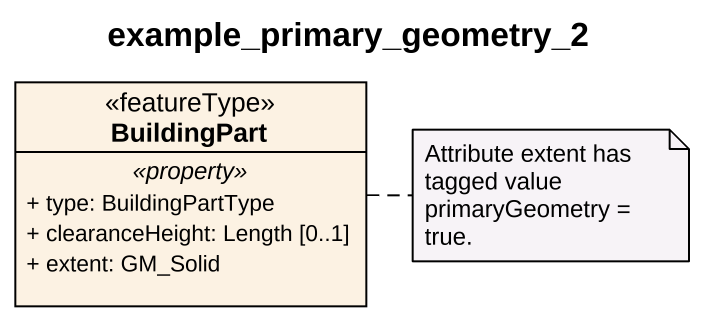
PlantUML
@startuml
title example_primary_geometry_2
hide circle
hide empty members
skinparam classAttributeIconSize 0
class BuildingPart <<featureType>> {
  .. <<property>> ..
  + type: BuildingPartType
  + clearanceHeight: Length [0..1]
  + extent: GM_Solid
}
note right of BuildingPart : Attribute extent has tagged value primaryGeometry = true.
@enduml
